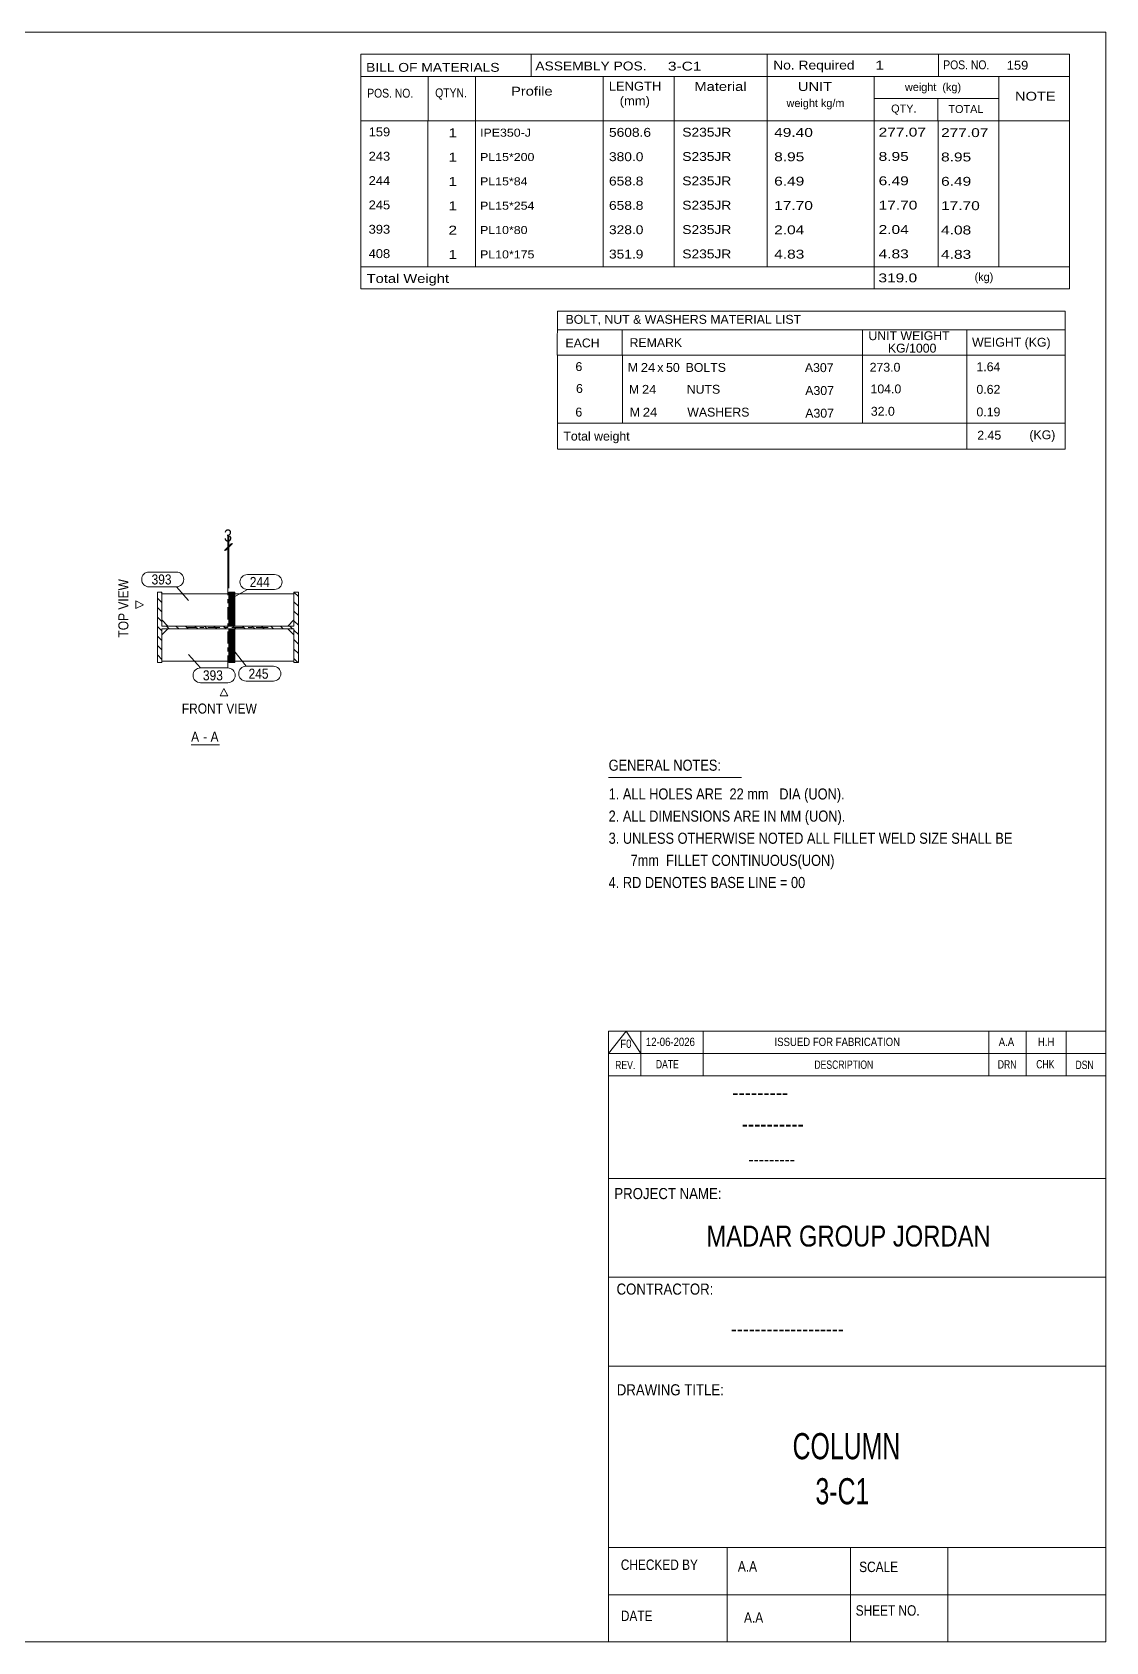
# Model space of a CAD drawing. Header units: millimetres. Extents: x 2 to 579, y 1 to 405.
# Drawn here: x 312.3 to 579, y 5 to 405 of the extents above; entities that cross this region are included whole.
import ezdxf

# ---------------------------------------------------------------- set-up
doc = ezdxf.new("R2010")
doc.units = ezdxf.units.MM
for name, pattern in [('XKITLINE00', [0]), ('XKITLINE01', [4, 1, -1, 1, -1]), ('XKITLINE03', [6, 3, -1, 1, -1])]:
    doc.linetypes.add(name, pattern=pattern)
for name, color, linetype, lineweight in [('Dimensions', 7, 'Continuous', 0), ('DrawingSheet', 5, 'Continuous', 0), ('OtherObjectType', 7, 'Continuous', 0), ('Part', 2, 'Continuous', 0), ('PartMark', 7, 'Continuous', 0)]:
    doc.layers.add(name, color=color, linetype=linetype, lineweight=lineweight)
doc.styles.add('@ARIAL_UNICODE_MS_BOLD', font='ARIAL.TTF')
doc.styles.add('ARIAL', font='ARIAL.TTF')
doc.styles.add('ARIAL_NARROW', font='ARIALN.TTF')
doc.styles.add('COMIC_SANS_MS_BOLD', font='COMICBD.TTF')
doc.styles.add('SWIS721_EX_BT', font='ARIAL.TTF')
doc.styles.add('SWISSE', font='ARIAL.TTF')

# ---------------------------------------------------------------- blocks, each defined once
blk = doc.blocks.new('*A1')
at = {"layer": 'Part', "color": 7, "linetype": 'XKITLINE00', "lineweight": 0}
for p, q in [((344.53, 263.27), (343.43, 264.37)), ((344.53, 265.63), (344.33, 265.83)), ((378.43, 264.73), (377.33, 265.83)), ((377.33, 265.83), (377.33, 265.83)), ((344.53, 260.92), (343.43, 262.02)), ((378.43, 262.37), (377.33, 263.47)), ((378.43, 260.02), (377.33, 261.12)), ((344.53, 258.56), (343.43, 259.66)), ((344.53, 256.2), (343.43, 257.3)), ((346.36, 256.73), (345.66, 257.43)), ((348.72, 256.73), (348.02, 257.43)), ((351.07, 256.73), (350.37, 257.43)), ((353.43, 256.73), (352.73, 257.43)), ((355.79, 256.73), (355.09, 257.43)), ((358.15, 256.73), (357.45, 257.43)), ((360.5, 256.73), (359.8, 257.43)), ((362.86, 256.73), (362.16, 257.43)), ((365.22, 256.73), (364.52, 257.43)), ((367.58, 256.73), (366.88, 257.43)), ((369.93, 256.73), (369.23, 257.43)), ((372.29, 256.73), (371.59, 257.43)), ((374.65, 256.73), (373.95, 257.43)), ((377, 256.73), (376.3, 257.43)), ((378.43, 257.66), (377.33, 258.76)), ((378.43, 255.3), (377.33, 256.4)), ((344.53, 253.84), (343.43, 254.94)), ((344.53, 251.49), (343.43, 252.59)), ((378.43, 252.95), (377.33, 254.05)), ((344.53, 249.13), (343.43, 250.23)), ((378.43, 250.59), (377.33, 251.69)), ((378.33, 248.33), (377.33, 249.33))]:
    blk.add_line(p, q, dxfattribs=at)
blk = doc.blocks.new('*A2')
at = {"layer": 'Part', "color": 7, "linetype": 'XKITLINE00', "lineweight": 0}
for p, q in [((361.18, 265.63), (361.29, 265.73)), ((361.18, 265.43), (361.39, 265.63)), ((361.18, 265.23), (361.49, 265.53)), ((361.18, 265.02), (361.59, 265.43)), ((361.18, 264.82), (361.69, 265.33)), ((361.18, 264.62), (361.79, 265.23)), ((361.18, 264.42), (361.89, 265.13)), ((361.18, 264.22), (361.99, 265.02)), ((361.18, 264.01), (362.09, 264.92)), ((361.18, 263.81), (362.19, 264.82)), ((361.18, 263.61), (362.3, 264.72)), ((361.18, 263.41), (362.4, 264.62)), ((361.18, 263.21), (362.5, 264.52)), ((361.18, 263), (362.6, 264.42)), ((361.18, 262.8), (362.68, 264.3)), ((361.18, 262.6), (362.68, 264.1)), ((361.29, 265.73), (361.39, 265.83)), ((361.39, 265.63), (361.59, 265.83)), ((361.49, 265.53), (361.79, 265.83)), ((361.59, 265.43), (361.99, 265.83)), ((361.69, 265.33), (362.19, 265.83)), ((361.79, 265.23), (362.4, 265.83)), ((361.89, 265.13), (362.6, 265.83)), ((361.99, 265.02), (362.68, 265.72)), ((362.09, 264.92), (362.68, 265.51)), ((362.19, 264.82), (362.68, 265.31)), ((362.3, 264.72), (362.68, 265.11)), ((362.4, 264.62), (362.68, 264.91)), ((362.5, 264.52), (362.68, 264.71)), ((362.6, 264.42), (362.68, 264.5)), ((361.18, 262.4), (362.68, 263.9)), ((361.18, 262.2), (362.68, 263.7)), ((361.18, 261.99), (362.68, 263.49)), ((361.18, 261.79), (362.68, 263.29)), ((361.18, 261.59), (362.68, 263.09)), ((361.18, 261.39), (362.68, 262.89)), ((361.18, 261.19), (362.68, 262.69)), ((361.18, 260.98), (362.68, 262.48)), ((361.18, 260.78), (362.68, 262.28)), ((361.18, 260.58), (362.68, 262.08)), ((361.18, 260.38), (362.68, 261.88)), ((361.18, 260.18), (362.68, 261.68)), ((361.18, 259.97), (362.68, 261.47)), ((361.18, 259.77), (362.68, 261.27)), ((361.18, 259.57), (362.68, 261.07)), ((361.18, 259.37), (362.68, 260.87)), ((361.18, 259.17), (362.68, 260.67)), ((361.18, 258.96), (362.68, 260.46)), ((361.18, 258.76), (362.68, 260.26)), ((361.18, 258.56), (362.68, 260.06)), ((361.18, 258.36), (362.68, 259.86)), ((361.18, 258.15), (362.68, 259.65)), ((361.18, 257.95), (362.68, 259.45)), ((361.18, 257.75), (362.68, 259.25)), ((361.18, 257.55), (362.68, 259.05)), ((361.27, 257.43), (362.68, 258.85)), ((361.47, 257.43), (362.68, 258.64)), ((361.67, 257.43), (362.68, 258.44)), ((361.88, 257.43), (362.68, 258.24)), ((362.08, 257.43), (362.68, 258.04)), ((362.28, 257.43), (362.68, 257.84)), ((362.48, 257.43), (362.68, 257.63))]:
    blk.add_line(p, q, dxfattribs=at)
blk = doc.blocks.new('*A3')
at = {"layer": 'Part', "color": 7, "linetype": 'XKITLINE00', "lineweight": 0}
for p, q in [((361.18, 256.73), (361.18, 256.73)), ((361.18, 256.73), (361.18, 256.73)), ((361.29, 256.63), (361.18, 256.53)), ((361.39, 256.53), (361.18, 256.33)), ((361.49, 256.43), (361.18, 256.13)), ((361.59, 256.33), (361.18, 255.92)), ((361.69, 256.23), (361.18, 255.72)), ((361.79, 256.13), (361.18, 255.52)), ((361.89, 256.03), (361.18, 255.32)), ((361.39, 256.73), (361.29, 256.63)), ((361.59, 256.73), (361.39, 256.53)), ((361.79, 256.73), (361.49, 256.43)), ((361.99, 256.73), (361.59, 256.33)), ((362.19, 256.73), (361.69, 256.23)), ((362.4, 256.73), (361.79, 256.13)), ((362.6, 256.73), (361.89, 256.03)), ((362.68, 256.62), (361.99, 255.92)), ((362.68, 256.41), (362.09, 255.82)), ((362.68, 256.21), (362.19, 255.72)), ((362.68, 256.01), (362.3, 255.62)), ((361.99, 255.92), (361.18, 255.12)), ((362.09, 255.82), (361.18, 254.91)), ((362.19, 255.72), (361.18, 254.71)), ((362.3, 255.62), (361.18, 254.51)), ((362.4, 255.52), (361.18, 254.31)), ((362.5, 255.42), (361.18, 254.11)), ((362.6, 255.32), (361.18, 253.9)), ((362.68, 255.2), (361.18, 253.7)), ((362.68, 255), (361.18, 253.5)), ((362.68, 254.8), (361.18, 253.3)), ((362.68, 254.6), (361.18, 253.1)), ((362.68, 254.39), (361.18, 252.89)), ((362.68, 254.19), (361.18, 252.69)), ((362.68, 253.99), (361.18, 252.49)), ((362.68, 253.79), (361.18, 252.29)), ((362.68, 253.58), (361.18, 252.08)), ((362.68, 253.38), (361.18, 251.88)), ((362.68, 253.18), (361.18, 251.68)), ((362.68, 252.98), (361.18, 251.48)), ((362.68, 252.78), (361.18, 251.28)), ((362.68, 252.57), (361.18, 251.07)), ((362.68, 252.37), (361.18, 250.87)), ((362.68, 252.17), (361.18, 250.67)), ((362.68, 255.81), (362.4, 255.52)), ((362.68, 255.61), (362.5, 255.42)), ((362.68, 255.4), (362.6, 255.32)), ((362.68, 251.97), (361.18, 250.47)), ((362.68, 251.77), (361.18, 250.27)), ((362.68, 251.56), (361.18, 250.06)), ((362.68, 251.36), (361.18, 249.86)), ((362.68, 251.16), (361.18, 249.66)), ((362.68, 250.96), (361.18, 249.46)), ((362.68, 250.76), (361.18, 249.26)), ((362.68, 250.55), (361.18, 249.05)), ((362.68, 250.35), (361.18, 248.85)), ((362.68, 250.15), (361.18, 248.65)), ((362.68, 249.95), (361.18, 248.45)), ((362.68, 249.75), (361.27, 248.33)), ((362.68, 249.54), (361.47, 248.33)), ((362.68, 249.34), (361.67, 248.33)), ((362.68, 249.14), (361.88, 248.33)), ((362.68, 248.94), (362.08, 248.33)), ((362.68, 248.74), (362.28, 248.33)), ((362.68, 248.53), (362.48, 248.33))]:
    blk.add_line(p, q, dxfattribs=at)
blk = doc.blocks.new('*A28')
at = {"layer": 'Part', "color": 2, "linetype": 'XKITLINE00', "lineweight": 0}
for p, q in [((343.43, 248.33), (343.43, 265.83)), ((343.43, 265.83), (344.53, 265.83)), ((344.53, 265.83), (344.53, 257.43)), ((377.33, 265.83), (378.43, 265.83)), ((377.33, 257.43), (377.33, 265.83)), ((378.43, 265.83), (378.43, 248.33)), ((344.53, 257.43), (377.33, 257.43)), ((377.33, 256.73), (344.53, 256.73)), ((344.53, 256.73), (344.53, 248.33)), ((377.33, 248.33), (377.33, 256.73)), ((344.53, 248.33), (343.43, 248.33)), ((378.43, 248.33), (377.33, 248.33))]:
    blk.add_line(p, q, dxfattribs=at)
at = {"layer": 'Part', "color": 7, "linetype": 'XKITLINE03', "lineweight": 0}
for p, q in [((360.93, 247.08), (360.93, 267.08)), ((370.93, 257.08), (350.93, 257.08))]:
    blk.add_line(p, q, dxfattribs=at)
blk = doc.blocks.new('*A29')
at = {"layer": 'Part', "color": 2, "linetype": 'XKITLINE00', "lineweight": 0}
for p, q in [((361.18, 265.83), (361.18, 257.43)), ((362.68, 265.83), (361.18, 265.83)), ((362.68, 257.43), (362.68, 265.83)), ((362.68, 257.43), (361.18, 257.43))]:
    blk.add_line(p, q, dxfattribs=at)
at = {"layer": 'Part', "color": 7, "linetype": 'XKITLINE01', "lineweight": 0}
blk.add_line((361.18, 258.93), (362.68, 258.93), dxfattribs=at)
blk = doc.blocks.new('*A30')
at = {"layer": 'Part', "color": 2, "linetype": 'XKITLINE00', "lineweight": 0}
for p, q in [((361.18, 248.33), (361.18, 256.73)), ((361.18, 256.73), (362.68, 256.73)), ((362.68, 248.33), (362.68, 256.73)), ((362.68, 248.33), (361.18, 248.33))]:
    blk.add_line(p, q, dxfattribs=at)
at = {"layer": 'Part', "color": 7, "linetype": 'XKITLINE01', "lineweight": 0}
blk.add_line((361.18, 255.23), (362.68, 255.23), dxfattribs=at)
blk = doc.blocks.new('*A31')
at = {"layer": 'Part', "color": 2, "linetype": 'XKITLINE00', "lineweight": 0}
for p, q in [((344.53, 265.43), (361.18, 265.43)), ((377.33, 265.43), (362.68, 265.43)), ((344.53, 258.93), (346.03, 257.43)), ((377.33, 258.93), (375.83, 257.43))]:
    blk.add_line(p, q, dxfattribs=at)
at = {"layer": 'Part', "color": 7, "linetype": 'XKITLINE01', "lineweight": 0}
for p, q in [((344.53, 258.93), (344.53, 265.43)), ((362.68, 265.43), (361.18, 265.43)), ((377.33, 265.43), (377.33, 258.93)), ((346.03, 257.43), (375.83, 257.43))]:
    blk.add_line(p, q, dxfattribs=at)
blk = doc.blocks.new('*A32')
at = {"layer": 'Part', "color": 2, "linetype": 'XKITLINE00', "lineweight": 0}
for p, q in [((344.53, 255.23), (346.03, 256.73)), ((377.33, 255.23), (375.83, 256.73)), ((344.53, 248.73), (361.18, 248.73)), ((377.33, 248.73), (362.68, 248.73))]:
    blk.add_line(p, q, dxfattribs=at)
at = {"layer": 'Part', "color": 7, "linetype": 'XKITLINE01', "lineweight": 0}
for p, q in [((346.03, 256.73), (375.83, 256.73)), ((344.53, 248.73), (344.53, 255.23)), ((377.33, 248.73), (377.33, 255.23)), ((361.18, 248.73), (362.68, 248.73))]:
    blk.add_line(p, q, dxfattribs=at)
blk = doc.blocks.new('*A33')
at = {"layer": 'DrawingSheet', "color": 5, "linetype": 'XKITLINE00', "lineweight": 0}
for p, q in [((579, 405), (5, 405)), ((5, 405), (5, 5)), ((579, 5), (579, 405)), ((5, 5), (579, 5))]:
    blk.add_line(p, q, dxfattribs=at)
at = {"layer": 'DrawingSheet', "color": 5, "style": 'ARIAL', "width": 0.85}
blk.add_text('Tekla structures', height=2, rotation=90, dxfattribs=at).set_placement((4.5, 5.5))
blk = doc.blocks.new('*A34')
at = {"layer": 'OtherObjectType', "color": 7, "linetype": 'XKITLINE00', "lineweight": 0}
for p, q in [((442.76, 335.7), (442.75, 324.7)), ((442.76, 335.7), (568.88, 335.7)), ((568.88, 335.7), (568.88, 324.7)), ((442.75, 331.05), (568.88, 331.05)), ((458.87, 331.06), (458.87, 324.7)), ((518.57, 331.06), (518.57, 324.7)), ((544.47, 331.04), (544.47, 324.7)), ((442.76, 324.67), (442.76, 319.17)), ((442.77, 324.7), (568.88, 324.7)), ((458.92, 324.7), (458.92, 319.08)), ((518.57, 324.7), (518.57, 319.08)), ((544.5, 324.7), (544.5, 319.2)), ((568.88, 324.7), (568.88, 319.2)), ((442.79, 319.08), (442.79, 313.47)), ((458.95, 319.08), (458.95, 313.46)), ((518.57, 319.08), (518.57, 313.46)), ((544.5, 319.08), (544.5, 313.58)), ((568.88, 319.08), (568.88, 313.58)), ((442.79, 313.45), (442.79, 307.88)), ((458.95, 313.46), (458.95, 307.84)), ((518.57, 313.46), (518.57, 307.84)), ((544.5, 313.46), (544.5, 307.85)), ((568.88, 313.46), (568.88, 307.85)), ((568.88, 307.85), (442.75, 307.88)), ((442.78, 307.84), (442.78, 301.44)), ((442.85, 307.84), (568.87, 307.84)), ((544.5, 307.81), (544.5, 301.39)), ((568.87, 307.81), (568.87, 301.4)), ((442.77, 301.4), (568.87, 301.4))]:
    blk.add_line(p, q, dxfattribs=at)
at = {"layer": 'OtherObjectType', "color": 7, "style": 'ARIAL_NARROW'}
for s, width, p in [('BOLT, NUT & WASHERS MATERIAL LIST', 1.211571, (444.79, 332.54)), ('EACH', 1.211571, (444.78, 326.67)), ('REMARK', 1.211571, (460.7, 326.76)), ('UNIT WEIGHT', 1.211571, (520.03, 328.47)), ('WEIGHT (KG)', 1.211571, (545.78, 326.85)), (' KG/1000', 1.211571, (524.02, 325.38)), ('6', 1.211571, (447.26, 320.8)), ('M', 1.211571, (460.26, 320.6)), ('24', 1.275, (463.5, 320.58)), ('x', 1.211571, (467.58, 320.58)), ('50', 1.211571, (469.76, 320.57)), ('BOLTS', 1.211571, (474.63, 320.59)), ('A307', 1.211571, (504.25, 320.54)), ('273.0', 1.211571, (520.34, 320.63)), ('1.64', 1.211571, (546.87, 320.76)), ('6', 1.211571, (447.4, 315.36)), ('M', 1.211571, (460.54, 315.16)), ('24', 1.275, (463.78, 315.14)), ('NUTS', 1.211571, (474.91, 315.16)), ('A307', 1.211571, (504.35, 314.84)), ('104.0', 1.211571, (520.56, 315.25)), ('0.62', 1.211571, (546.87, 315.14)), ('6', 1.211571, (447.24, 309.49)), ('M', 1.211571, (460.76, 309.49)), ('24', 1.275, (464, 309.47)), ('WASHERS', 1.211571, (475.04, 309.48)), ('A307', 1.211571, (504.35, 309.22)), ('32.0', 1.211571, (520.64, 309.69)), ('0.19', 1.211571, (546.87, 309.53)), ('Total weight', 1.211571, (444.26, 303.52)), ('2.45', 1.211571, (547.07, 303.75)), ('(KG)', 1.211571, (560.02, 303.85))]:
    blk.add_text(s, height=2.2, dxfattribs=dict(at, width=width)).set_placement(p)
blk = doc.blocks.new('*A35')
at = {"layer": 'OtherObjectType', "color": 7, "linetype": 'XKITLINE00', "lineweight": 0}
blk.add_line((455.5, 219.82), (488.5, 219.82), dxfattribs=at)
at = {"layer": 'OtherObjectType', "color": 7, "style": 'ARIAL_NARROW', "width": 1.008832}
for s, p in [('GENERAL NOTES:', (455.5, 221.47)), ('1. ALL HOLES ARE  22 mm   DIA (UON).', (455.5, 214.32)), ('2. ALL DIMENSIONS ARE IN MM (UON).', (455.5, 208.82)), ('3. UNLESS OTHERWISE NOTED ALL FILLET WELD SIZE SHALL BE', (455.5, 203.32)), ('7mm  FILLET CONTINUOUS(UON)', (460.95, 197.82)), ('4. RD DENOTES BASE LINE = 00', (455.5, 192.32))]:
    blk.add_text(s, height=2.75, dxfattribs=at).set_placement(p)
blk = doc.blocks.new('*A36')
at = {"layer": 'OtherObjectType', "color": 7, "linetype": 'XKITLINE00', "lineweight": 0}
for p, q in [((455.5, 156.76), (579, 156.76)), ((455.5, 151.21), (459.82, 156.76)), ((455.5, 151.21), (455.5, 156.76)), ((459.82, 156.76), (463.53, 151.21)), ((463.53, 151.21), (463.53, 156.76)), ((478.97, 151.21), (478.97, 156.76)), ((549.98, 151.21), (549.98, 156.76)), ((559.24, 151.21), (559.24, 156.76)), ((569.12, 151.21), (569.12, 156.76)), ((579, 151.21), (579, 156.76)), ((455.5, 151.21), (579, 151.21)), ((455.5, 145.65), (455.5, 151.21)), ((459.21, 151.21), (579, 151.21)), ((463.53, 145.65), (463.53, 151.21)), ((478.97, 145.65), (478.97, 151.21)), ((549.98, 145.65), (549.98, 151.21)), ((559.24, 145.65), (559.24, 151.21)), ((569.12, 145.65), (569.12, 151.21)), ((579, 145.65), (579, 151.21))]:
    blk.add_line(p, q, dxfattribs=at)
at = {"layer": 'OtherObjectType', "color": 7, "style": 'ARIAL_NARROW'}
for s, height, width, p in [('F0', 2.058, 1.008832, (458.4, 152.59)), ('12-06-2026', 2.058, 1.008832, (464.76, 153.06)), ('ISSUED FOR FABRICATION', 2.0583, 1.008832, (496.71, 153.06)), ('A.A', 2.058, 1.008832, (552.4, 153.06)), ('H.H', 2.058, 1.008832, (562.13, 153.06)), ('REV.', 2.058, 0.907949, (457.13, 147.31)), ('DATE', 2.058, 0.907949, (467.23, 147.5)), ('DESCRIPTION', 2.0583, 0.907949, (506.61, 147.39)), ('DRN', 2.058, 0.907949, (552.17, 147.47)), ('CHK', 2.058, 0.907949, (561.72, 147.5)), ('DSN', 2.058, 0.907949, (571.47, 147.35))]:
    blk.add_text(s, height=height, dxfattribs=dict(at, width=width)).set_placement(p)
blk = doc.blocks.new('*A38')
at = {"layer": 'OtherObjectType', "color": 2, "linetype": 'XKITLINE00', "lineweight": 0}
for p, q in [((455.5, 145.65), (579, 145.65)), ((455.5, 5), (455.5, 145.64)), ((578.98, 145.64), (579, 5)), ((579, 120.14), (455.5, 120.14)), ((455.5, 95.63), (579, 95.63)), ((579, 73.49), (455.5, 73.49)), ((579, 28.4), (455.5, 28.4)), ((484.94, 28.4), (484.94, 5)), ((515.62, 5), (515.62, 28.4)), ((539.75, 5), (539.75, 28.4)), ((579, 16.7), (455.5, 16.7)), ((579, 5), (455.5, 5))]:
    blk.add_line(p, q, dxfattribs=at)
at = {"layer": 'OtherObjectType', "color": 4, "style": '@ARIAL_UNICODE_MS_BOLD', "width": 0.85}
blk.add_text('---------', height=3.9, dxfattribs=at).set_placement((486.23, 139.59))
at = {"layer": 'OtherObjectType', "color": 7, "style": 'ARIAL', "width": 0.85}
for s, height, p in [('----------', 3.9, (488.56, 131.77)), ('---------', 3.25, (490.21, 123.31))]:
    blk.add_text(s, height=height, dxfattribs=at).set_placement(p)
at = {"layer": 'OtherObjectType', "color": 3, "width": 0.85}
for s, style, p in [('PROJECT NAME:', 'SWIS721_EX_BT', (456.92, 115.01)), ('CONTRACTOR:', 'SWISSE', (457.47, 91.27)), ('DRAWING TITLE:', 'SWIS721_EX_BT', (457.53, 66.24))]:
    blk.add_text(s, height=2.7618, dxfattribs=dict(at, style=style)).set_placement(p)
at = {"layer": 'OtherObjectType', "color": 7, "width": 0.85}
for s, height, p in [('MADAR GROUP JORDAN', 5.2, (479.79, 103.23)), ('CHECKED BY', 2.592, (458.53, 22.86)), ('A.A', 2.592, (487.61, 22.45)), ('SCALE', 2.592, (517.74, 22.33)), ('DATE', 2.592, (458.54, 10.16)), ('A.A', 2.592, (489.14, 9.76)), ('SHEET NO.', 2.592, (516.87, 11.49))]:
    blk.add_text(s, height=height, dxfattribs=at).set_placement(p)
at = {"layer": 'OtherObjectType', "color": 1}
for s, height, style, width, p in [('-------------------', 3.9, 'COMIC_SANS_MS_BOLD', 0.85, (485.87, 80.86)), ('COLUMN', 6.5, 'ARIAL', 0.68, (501.19, 50.37)), ('3-C1', 6.5, 'ARIAL', 0.68, (506.88, 39.17))]:
    blk.add_text(s, height=height, dxfattribs=dict(at, style=style, width=width)).set_placement(p)
blk = doc.blocks.new('*A39')
at = {"layer": 'OtherObjectType', "color": 7, "linetype": 'XKITLINE00', "lineweight": 0}
for p, q in [((393.98, 399.5), (569.98, 399.5)), ((393.98, 399.5), (393.98, 388.5)), ((436.26, 399.42), (436.26, 393.87)), ((494.85, 394), (494.85, 399.5)), ((537.43, 393.96), (537.43, 399.42)), ((569.98, 394), (569.98, 399.5)), ((393.98, 394), (569.98, 394)), ((410.64, 394), (410.64, 383)), ((422.4, 393.98), (422.4, 383.03)), ((454.12, 393.99), (454.13, 383)), ((471.78, 393.98), (471.78, 383)), ((494.85, 393.98), (494.85, 383)), ((521.43, 394), (521.43, 383)), ((552.42, 394), (552.42, 383)), ((569.98, 394), (569.98, 388.5)), ((393.98, 388.5), (393.98, 383)), ((521.45, 388.52), (552.45, 388.52)), ((537.28, 388.52), (537.28, 383)), ((569.98, 388.5), (569.98, 383)), ((393.98, 383), (569.98, 383)), ((393.98, 383), (393.98, 376.95)), ((410.63, 383), (410.63, 376.95)), ((422.44, 382.99), (422.44, 376.95)), ((454.12, 383), (454.11, 376.95)), ((471.79, 383), (471.79, 376.95)), ((494.87, 383), (494.87, 376.95)), ((521.44, 383), (521.44, 376.95)), ((537.33, 382.95), (537.33, 376.95)), ((552.43, 383), (552.43, 376.95)), ((569.98, 383), (569.98, 376.95)), ((393.98, 376.95), (393.98, 370.9)), ((410.63, 376.95), (410.63, 370.9)), ((422.44, 376.94), (422.44, 370.9)), ((454.12, 376.95), (454.11, 370.9)), ((471.79, 376.95), (471.79, 370.9)), ((494.87, 376.95), (494.87, 370.9)), ((521.44, 376.95), (521.44, 370.9)), ((537.33, 376.9), (537.33, 370.9)), ((552.43, 376.95), (552.43, 370.9)), ((569.98, 376.95), (569.98, 370.9)), ((393.98, 370.9), (393.98, 364.85)), ((410.63, 370.9), (410.63, 364.85)), ((422.44, 370.89), (422.44, 364.85)), ((454.12, 370.9), (454.11, 364.85)), ((471.79, 370.9), (471.79, 364.85)), ((494.87, 370.9), (494.87, 364.85)), ((521.44, 370.9), (521.44, 364.85)), ((537.33, 370.85), (537.33, 364.85)), ((552.43, 370.9), (552.43, 364.85)), ((569.98, 370.9), (569.98, 364.85)), ((393.98, 364.85), (393.98, 358.8)), ((410.63, 364.85), (410.63, 358.8)), ((422.44, 364.84), (422.44, 358.8)), ((454.12, 364.85), (454.11, 358.8)), ((471.79, 364.85), (471.79, 358.8)), ((494.87, 364.85), (494.87, 358.8)), ((521.44, 364.85), (521.44, 358.8)), ((537.33, 364.8), (537.33, 358.8)), ((552.43, 364.85), (552.43, 358.8)), ((569.98, 364.85), (569.98, 358.8)), ((393.98, 358.8), (393.98, 352.75)), ((410.63, 358.8), (410.63, 352.75)), ((422.44, 358.79), (422.44, 352.75)), ((454.12, 358.8), (454.11, 352.75)), ((471.79, 358.8), (471.79, 352.75)), ((494.87, 358.8), (494.87, 352.75)), ((521.44, 358.8), (521.44, 352.75)), ((537.33, 358.75), (537.33, 352.75)), ((552.43, 358.8), (552.43, 352.75)), ((569.98, 358.8), (569.98, 352.75)), ((393.98, 352.75), (393.98, 346.7)), ((410.63, 352.75), (410.63, 346.7)), ((422.44, 352.74), (422.44, 346.7)), ((454.12, 352.75), (454.11, 346.7)), ((471.79, 352.75), (471.79, 346.7)), ((494.87, 352.75), (494.87, 346.7)), ((521.44, 352.75), (521.44, 346.7)), ((537.33, 352.7), (537.33, 346.7)), ((552.43, 352.75), (552.43, 346.7)), ((569.98, 352.75), (569.98, 346.7)), ((393.98, 346.7), (569.98, 346.7)), ((393.98, 346.7), (393.98, 341.2)), ((521.44, 346.7), (521.44, 341.2)), ((569.98, 346.7), (569.98, 341.2)), ((393.98, 341.2), (569.98, 341.2))]:
    blk.add_line(p, q, dxfattribs=at)
at = {"layer": 'OtherObjectType', "color": 7, "style": 'ARIAL_NARROW'}
for s, height, width, p in [('BILL OF MATERIALS', 2.2, 1.36, (395.25, 395.16)), ('ASSEMBLY POS.', 2.2, 1.36, (437.3, 395.5)), ('3-C1', 2.2, 1.525501, (470.23, 395.46)), ('No. Required', 2.2, 1.36, (496.39, 395.72)), ('1', 2.2, 1.525501, (521.75, 395.72)), ('POS. NO.', 2.2, 1.02, (538.63, 395.79)), ('159', 2.2, 1.270501, (554.4, 395.69)), ('LENGTH', 2.2, 1.275, (455.54, 390.49)), ('Material', 2.2, 1.445, (476.81, 390.41)), ('UNIT', 2.2, 1.445, (502.52, 390.4)), ('weight  (kg)', 1.98, 1.19, (529.11, 390.39)), ('POS. NO.', 2.2, 1.02, (395.53, 388.74)), ('QTYN.', 2.2, 1.02, (412.42, 388.84)), ('Profile', 2.2, 1.445, (431.26, 389.25)), ('(mm)', 2.2, 1.275, (458.26, 386.86)), ('weight kg/m', 1.98, 1.19, (499.69, 386.4)), ('NOTE', 2.2, 1.445, (556.44, 387.99)), ('QTY.', 1.98, 1.19, (525.68, 385.03)), ('TOTAL', 1.98, 1.19, (539.9, 384.91)), ('159', 2.2, 1.270501, (395.89, 379.12)), ('1', 2.2, 1.525501, (415.71, 378.91)), ('IPE350-J', 1.98, 1.355501, (423.56, 379.04)), ('5608.6', 2.2, 1.355501, (455.59, 379.01)), ('S235JR', 2.2, 1.355501, (473.81, 379.05)), ('49.40', 2.2, 1.525501, (496.62, 378.99)), ('277.07', 2.2, 1.525501, (522.57, 379.07)), ('277.07', 2.2, 1.525501, (538.08, 378.94)), ('243', 2.2, 1.270501, (395.89, 373.07)), ('1', 2.2, 1.525501, (415.71, 372.86)), ('PL15*200', 1.98, 1.355501, (423.56, 372.99)), ('380.0', 2.2, 1.355501, (455.59, 372.96)), ('S235JR', 2.2, 1.355501, (473.81, 373)), ('8.95', 2.2, 1.525501, (496.62, 372.94)), ('8.95', 2.2, 1.525501, (522.57, 373.02)), ('8.95', 2.2, 1.525501, (538.08, 372.89)), ('244', 2.2, 1.270501, (395.89, 367.02)), ('1', 2.2, 1.525501, (415.71, 366.81)), ('PL15*84', 1.98, 1.355501, (423.56, 366.94)), ('658.8', 2.2, 1.355501, (455.59, 366.91)), ('S235JR', 2.2, 1.355501, (473.81, 366.95)), ('6.49', 2.2, 1.525501, (496.62, 366.89)), ('6.49', 2.2, 1.525501, (522.57, 366.97)), ('6.49', 2.2, 1.525501, (538.08, 366.84)), ('245', 2.2, 1.270501, (395.89, 360.97)), ('1', 2.2, 1.525501, (415.71, 360.76)), ('PL15*254', 1.98, 1.355501, (423.56, 360.89)), ('658.8', 2.2, 1.355501, (455.59, 360.86)), ('S235JR', 2.2, 1.355501, (473.81, 360.9)), ('17.70', 2.2, 1.525501, (496.62, 360.84)), ('17.70', 2.2, 1.525501, (522.57, 360.92)), ('17.70', 2.2, 1.525501, (538.08, 360.79)), ('393', 2.2, 1.270501, (395.89, 354.92)), ('2', 2.2, 1.525501, (415.71, 354.71)), ('PL10*80', 1.98, 1.355501, (423.56, 354.84)), ('328.0', 2.2, 1.355501, (455.59, 354.81)), ('S235JR', 2.2, 1.355501, (473.81, 354.85)), ('2.04', 2.2, 1.525501, (496.62, 354.79)), ('2.04', 2.2, 1.525501, (522.57, 354.87)), ('4.08', 2.2, 1.525501, (538.08, 354.74)), ('408', 2.2, 1.270501, (395.89, 348.87)), ('1', 2.2, 1.525501, (415.71, 348.66)), ('PL10*175', 1.98, 1.355501, (423.56, 348.79)), ('351.9', 2.2, 1.355501, (455.59, 348.76)), ('S235JR', 2.2, 1.355501, (473.81, 348.8)), ('4.83', 2.2, 1.525501, (496.62, 348.74)), ('4.83', 2.2, 1.525501, (522.57, 348.82)), ('4.83', 2.2, 1.525501, (538.08, 348.69)), ('Total Weight', 2.2, 1.445, (395.4, 342.69)), ('319.0', 2.2, 1.525501, (522.52, 342.84)), ('(kg)', 1.98, 1.19, (546.4, 343.21))]:
    blk.add_text(s, height=height, dxfattribs=dict(at, width=width)).set_placement(p)
blk = doc.blocks.new('*A108')
at = {"layer": 'Dimensions', "color": 7, "linetype": 'XKITLINE00', "lineweight": 0}
for p, q in [((361.78, 277.93), (360.09, 276.23)), ((362.03, 277.93), (360.34, 276.23)), ((360.93, 266.83), (360.93, 279.93)), ((360.93, 277.08), (361.18, 277.08)), ((361.18, 266.83), (361.18, 279.93))]:
    blk.add_line(p, q, dxfattribs=at)
at = {"layer": 'Dimensions', "color": 3}
for p in [(360.93, 277.08), (361.18, 277.08)]:
    blk.add_point(p, dxfattribs=at)
at = {"layer": 'Dimensions', "color": 3, "style": 'ARIAL', "width": 0.85}
blk.add_text('3', height=3, dxfattribs=at).set_placement((359.95, 278.43))
blk = doc.blocks.new('*A109')
at = {"layer": 'PartMark', "color": 7, "linetype": 'XKITLINE00', "lineweight": 0}
for p, q in [((351.12, 250.36), (354.12, 247.02)), ((354.12, 247.02), (360.89, 247.02)), ((354.12, 243.32), (360.89, 243.32))]:
    blk.add_line(p, q, dxfattribs=at)
for centre, start, end in [((354.12, 245.17), 90, 270), ((360.89, 245.17), 270, 90)]:
    blk.add_arc(centre, 1.85, start, end, dxfattribs=at)
at = {"layer": 'PartMark', "color": 3, "style": 'ARIAL', "width": 0.85}
blk.add_text('393', height=2.5, dxfattribs=at).set_placement((354.72, 243.92))
blk = doc.blocks.new('*A110')
at = {"layer": 'PartMark', "color": 7, "linetype": 'XKITLINE00', "lineweight": 0}
for p, q in [((341.36, 270.85), (348.12, 270.85)), ((341.36, 267.15), (348.12, 267.15)), ((351.12, 263.8), (348.12, 267.15))]:
    blk.add_line(p, q, dxfattribs=at)
for centre, start, end in [((341.36, 269), 90, 270), ((348.12, 269), 270, 90)]:
    blk.add_arc(centre, 1.85, start, end, dxfattribs=at)
at = {"layer": 'PartMark', "color": 3, "style": 'ARIAL', "width": 0.85}
blk.add_text('393', height=2.5, dxfattribs=at).set_placement((341.96, 267.75))
blk = doc.blocks.new('*A111')
at = {"layer": 'PartMark', "color": 7, "linetype": 'XKITLINE00', "lineweight": 0}
for p, q in [((361.46, 252.51), (365.46, 247.43)), ((365.46, 247.43), (372.23, 247.43)), ((365.46, 243.73), (372.23, 243.73))]:
    blk.add_line(p, q, dxfattribs=at)
for centre, start, end in [((365.46, 245.58), 90, 270), ((372.23, 245.58), 270, 90)]:
    blk.add_arc(centre, 1.85, start, end, dxfattribs=at)
at = {"layer": 'PartMark', "color": 3, "style": 'ARIAL', "width": 0.85}
blk.add_text('245', height=2.5, dxfattribs=at).set_placement((366.06, 244.33))
blk = doc.blocks.new('*A112')
at = {"layer": 'PartMark', "color": 7, "linetype": 'XKITLINE00', "lineweight": 0}
for p, q in [((365.76, 270.22), (372.52, 270.22)), ((361.51, 264.12), (365.76, 266.52)), ((365.76, 266.52), (372.52, 266.52))]:
    blk.add_line(p, q, dxfattribs=at)
for centre, start, end in [((365.76, 268.37), 90, 270), ((372.52, 268.37), 270, 90)]:
    blk.add_arc(centre, 1.85, start, end, dxfattribs=at)
at = {"layer": 'PartMark', "color": 3, "style": 'ARIAL', "width": 0.85}
blk.add_text('244', height=2.5, dxfattribs=at).set_placement((366.36, 267.12))
blk = doc.blocks.new('*A113')
at = {"layer": 'OtherObjectType', "color": 7, "linetype": 'XKITLINE00', "lineweight": 0}
for p, q in [((338.09, 261.79), (338.09, 263.66)), ((338.09, 263.66), (339.96, 262.72)), ((339.96, 262.72), (338.09, 261.79)), ((339.96, 262.72), (339.96, 262.72)), ((359.01, 240.04), (359.95, 241.92)), ((360.88, 240.04), (359.01, 240.04)), ((359.95, 241.92), (360.88, 240.04)), ((359.95, 241.92), (359.95, 241.92)), ((351.79, 227.92), (358.85, 227.92))]:
    blk.add_line(p, q, dxfattribs=at)
at = {"layer": 'OtherObjectType', "color": 7, "style": 'ARIAL', "width": 0.85}
blk.add_text('TOP VIEW', height=2.5, rotation=90, dxfattribs=at).set_placement((336.21, 254.57))
for s, p in [('FRONT VIEW', (349.48, 235.67)), ('A', (351.79, 228.67)), ('-', (354.77, 228.67)), ('A', (356.63, 228.67))]:
    blk.add_text(s, height=2.5, dxfattribs=at).set_placement(p)

msp = doc.modelspace()

# ---------------------------------------------------------------- block references
at = {"lineweight": 0}
for name in ['*A33', '*A39', '*A34', '*A108', '*A110', '*A112', '*A28', '*A1', '*A31', '*A2', '*A29', '*A32', '*A3', '*A30', '*A111', '*A109', '*A35', '*A36', '*A38']:
    msp.add_blockref(name, (0, 0), dxfattribs=at)
at = {"layer": 'OtherObjectType', "lineweight": 0}
msp.add_blockref('*A113', (0, 0), dxfattribs=at)

doc.saveas('drawing.dxf')
